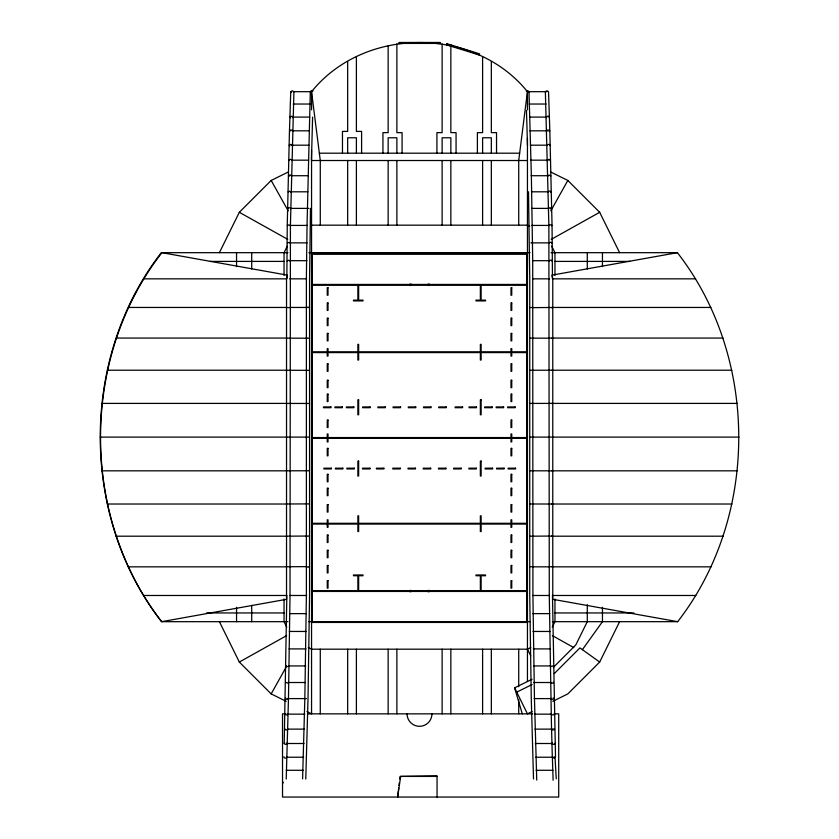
<?xml version="1.0" encoding="UTF-8"?>
<svg xmlns="http://www.w3.org/2000/svg" width="839" height="839" viewBox="0 0 839 839"><rect width="100%" height="100%" fill="white"/><g stroke="black" fill="none" stroke-linecap="round" stroke-linejoin="round"><path stroke-width="1.26" d="M286.833 278.852L287.242 225.418L289.465 130.821L290.745 91.682L292.308 90.748L293.923 91.682L290.42 225.418L290.011 595.501L288.469 698.646L286.225 779.001M286.833 595.459L284.201 743.438C284.411 744.969 288.438 744.403 286.948 742.955M310.482 208.387L309.56 278.831L309.56 595.501L308.018 698.646L305.774 779.001M311.447 160.176L312.601 117.093M312.989 91.021L311.07 90.874L310.304 91.682L307.043 225.418L306.382 278.852L306.382 595.459L304.84 698.541L302.596 778.865M552.335 621.678L677.681 621.678C759.201 516.74 759.096 357.477 677.388 252.675L551.024 252.675M287.976 621.678L161.612 621.678C80.093 516.74 80.198 357.477 161.906 252.675L287.41 275.161L286.529 278.842L286.529 599.308L161.612 621.678C79.915 516.908 79.789 357.592 161.319 252.675L287.976 252.675M398.682 788.031L397.644 797.05L400.675 776.421L437.056 776.421M398.986 785.451L399.28 782.871M399.731 779.001L400.035 776.421L437.056 775.865L437.056 797.05M311.552 109.857L311.552 91.682C364.304 26.177 474.696 26.177 527.448 91.682L518.722 160.511L518.722 225.167M552.366 757.061L553.111 780.239M551.569 728.976L552.324 757.292L553.971 758.099L555.502 757.166L552.461 595.459M528.927 91.923L528.224 90.874L526.305 91.021M554.212 728.525C555.838 729.794 551.894 730.612 551.527 729.185L549.283 595.501L548.874 225.418L545.36 91.682L546.986 90.748L548.538 91.682L549.828 130.821L552.052 225.418L552.461 278.852M450.847 46.187L451.204 45.033M284.201 743.438L284.694 742.872M550.856 175.896L548.958 175.057L547.94 176.064M285.68 682.306L287.567 683.145L288.595 682.233M286.896 307.556L289.822 307.619M306.613 307.64L307.934 307.084L309.13 307.693M529.776 566.755L532.671 566.64M551.632 566.514L552.461 566.818L549.472 566.671M219.388 252.675L239.325 212.298L271.175 180.448L288.48 171.901M287.295 246.11L284.043 252.675L284.043 275.381M552.251 627.153L554.957 621.678L554.957 598.973M552.828 701.31L567.825 693.905L599.675 662.055L619.612 621.678M286.172 701.31L271.175 693.905L286.288 666.879M550.824 210.851L567.825 180.448L550.52 171.901M286.896 338.148L306.613 338.211M306.392 338.065L309.13 338.243M529.734 536.205L549.472 536.069M549.293 536.194L552.461 536.184L551.632 535.964M551.632 307.766L552.461 307.462L532.671 307.64M286.896 566.734L306.613 566.64M582.381 649.669L602.454 621.678L602.454 607.289M292.454 131.241C293.409 129.321 288.06 129.814 289.958 131.408M283.152 782.116L283.1 783.049M549.188 117.523C550.3 115.541 544.878 116.013 546.682 117.712M292.066 145.587C292.958 143.479 287.148 144.623 289.906 145.871M551.359 713.821C550.573 715.373 555.061 715.216 554.107 713.727M284.022 756.736C283.058 758.309 287.074 758.718 286.928 757.061M291.699 160.543C292.507 159.022 288.018 159.022 288.941 160.543M551.013 698.3C550.227 700.208 555.879 698.992 553.163 697.975M549.985 145.587C550.95 143.983 546.378 143.983 547.227 145.587M291.353 176.064C292.171 174.176 286.498 175.225 289.203 176.316M284.82 728.682C283.823 730.255 288.396 730.423 287.567 728.787M550.699 682.233C549.996 683.596 554.317 683.47 553.446 682.149M529.776 338.127L549.472 338.19M549.325 338.127L552.461 338.075L551.632 338.306M286.896 370.272L309.13 370.335M286.833 536.184L306.613 536.048M529.776 503.987L552.461 504.019L551.632 503.872M291.039 192.131L289.602 191.166L288.113 191.974M553.394 667.341L575.795 644.939L587.29 621.678L587.29 604.709M554.264 673.591L579.938 647.907L599.675 662.055M550.394 665.684L551.433 666.512L553.321 665.736M290.745 208.691C291.511 207.264 286.519 207.621 288.249 208.796M290.231 225.691L288.794 224.883L287.305 225.555M290.231 243.1L289.203 242.398L287.305 242.995M552.345 742.955C550.751 744.487 555.376 744.99 555.03 743.228M292.612 117.712C294.541 115.446 287.704 116.202 290.703 117.848M529.776 370.251L552.461 370.219L551.632 370.366M290.011 260.908L288.574 260.258L287.253 260.898M286.896 503.977L309.13 503.903M550.09 160.7C552.052 159.053 546.021 159.022 547.836 160.7M551.254 239.367L599.675 212.298L619.612 252.675M219.388 621.678L239.325 662.055L286.623 635.616M286.896 403.423L309.13 403.465M529.776 470.805L552.461 470.826L551.632 470.752M285.795 698.069C283.97 699.369 289.098 699.957 288.28 698.3M550.751 192.257C552.513 190.998 547.447 190.589 548.255 192.131M308.27 647.561L311.552 649.187L527.448 649.187L530.73 647.561M522.288 713.853L514.611 687.854L532.073 679.233M516.719 692.133L532.052 684.561M532.062 711.566L527.448 713.853L514.611 687.854M286.403 665.484C284.662 666.606 289.633 667.12 288.889 665.684M551.559 225.796C553.247 224.737 548.349 224.38 549.063 225.691M549 131.545C551.789 130.213 545.916 129.028 546.839 131.241M551.559 243.216C553.205 242.261 548.391 241.905 549.063 243.1M529.776 403.423L552.461 403.402L551.632 403.475M551.779 260.992C553.394 260.132 548.654 259.838 549.283 260.908M286.896 470.805L309.13 470.763M285.784 713.475C283.037 714.566 288.752 715.856 287.934 713.821M550.709 208.89C553.341 207.946 547.815 207.034 548.549 208.691M677.388 252.675L551.873 275.161L552.765 278.842L552.765 599.308L677.681 621.678M286.896 437.109L309.371 437.109M529.776 437.109L552.23 437.109M293.64 91.682L310.587 91.682M528.706 91.682L546.955 91.682M293.199 104.036L311.447 104.036M529.157 104.036L546.095 104.036M292.769 117.093L309.717 117.093M529.577 117.093L546.525 117.093M292.36 130.821L309.308 130.821M529.986 130.821L546.934 130.821M291.972 145.189L308.92 145.189M530.374 145.189L547.322 145.189M319.355 153.191L519.645 153.191M291.605 160.176L308.553 160.176M530.741 160.176L547.689 160.176M311.552 160.511L527.448 160.511M291.269 175.718L308.207 175.718M531.087 175.718L548.024 175.718M290.944 191.806L307.892 191.806M531.402 191.806L548.349 191.806M290.651 208.387L308.899 208.387M531.695 208.387L548.643 208.387M311.552 225.167L527.448 225.167L529.64 226.247M290.074 225.418L307.389 225.418M531.905 225.418L549.22 225.418M290.137 242.87L307.084 242.87M530.909 242.87L549.157 242.87M308.941 252.675L530.059 252.675M311.552 253.441L527.448 253.441M289.916 260.688L306.864 260.688M532.429 260.688L549.377 260.688M210.327 261.401L284.043 261.401M554.957 261.401L629.89 261.401M143.71 278.842L286.529 278.842M289.728 278.842L306.665 278.842M532.629 278.842L549.566 278.842M552.765 278.842L695.583 278.842M128.419 307.452L286.529 307.452M290 307.452L306.392 307.452M552.765 307.452L710.874 307.452M116.264 338.065L286.529 338.065M552.765 338.065L723.029 338.065M107.444 370.219L286.529 370.219M552.765 370.219L731.849 370.219M102.085 403.402L286.529 403.402M552.765 403.402L737.208 403.402M100.271 437.109L286.529 437.109M552.765 437.109L739.023 437.109M102.022 470.826L286.529 470.826M552.765 470.826L737.261 470.826M107.34 504.019L286.529 504.019M552.765 504.019L731.954 504.019M116.107 536.194L286.529 536.194M552.765 536.194L723.187 536.194M128.21 566.839L286.529 566.839M532.901 566.839L549.293 566.839M552.765 566.839L711.084 566.839M143.459 595.48L286.529 595.48M289.728 595.48L306.665 595.48M532.629 595.48L549.566 595.48M552.765 595.48L695.835 595.48M206.499 612.952L284.043 612.952M554.957 612.952L633.917 612.952M289.528 613.634L306.476 613.634M532.817 613.634L549.765 613.634M308.941 621.678L530.059 621.678M311.552 622.444L527.448 622.444M289.319 631.452L306.256 631.452M533.038 631.452L549.975 631.452M289.067 648.904L306.015 648.904M533.279 648.904L550.227 648.904M288.794 665.935L305.742 665.935M533.552 665.935L550.499 665.935M288.501 682.516L305.448 682.516M533.845 682.516L550.793 682.516M288.186 698.593L306.434 698.593M534.16 698.593L551.108 698.593M285.145 713.853L282.523 713.853L282.523 797.05L558.711 797.05L558.711 713.853L554.789 713.853M307.42 713.853L532.576 713.853M287.84 714.146L304.788 714.146M534.506 714.146L551.454 714.146M287.473 729.122L304.421 729.122M534.873 729.122L553.121 729.122M287.085 743.501L304.033 743.501M535.261 743.501L552.209 743.501M286.676 757.229L303.624 757.229M535.67 757.229L553.918 757.229M286.256 770.286L303.194 770.286M536.1 770.286L553.037 770.286M309.13 536.016L306.392 536.194M309.13 566.587L308.731 567.154L306.392 566.839M291.573 92.489L290.745 91.682M306.938 711.566L311.552 713.853L311.552 150.118M239.325 212.298L287.746 239.367M552.377 635.616L573.771 647.582M532.901 307.452L529.776 307.535M554.999 756.568L556.247 778.865M567.825 180.448L599.675 212.298M239.325 662.055L271.175 693.905M271.175 180.448L288.176 210.851M551.705 246.11L554.957 252.675L554.957 275.381M527.448 649.187L530.762 655.909M286.749 627.153L284.043 621.678L284.043 598.973M311.552 91.682L320.278 160.511L320.278 225.167M528.99 91.682L531.37 175.718L532.713 260.688L532.912 595.459L534.453 698.541L536.74 780.102M533.52 779.001L531.276 698.646L529.734 595.501L529.734 278.831L528.507 191.806M526.473 110.559L527.479 145.199M602.454 252.675L602.454 266.561M587.29 252.675L587.29 269.025M527.448 91.682L527.448 109.857M527.448 138.435L527.448 681.52M526.682 621.678L526.682 591.443L312.318 591.443L312.318 621.678M518.722 649.187L518.722 686.69M518.722 699.621L518.722 713.853M496.531 153.191L496.531 132.635L491.329 132.635L491.329 61.666M491.329 153.191L491.329 137.774L482.603 137.774L482.603 153.191M491.329 160.511L491.329 225.167M491.329 649.187L491.329 713.853M482.603 56.853L482.603 132.635L477.401 132.635L477.401 153.191M482.603 160.511L482.603 225.167M482.603 649.187L482.603 713.853M456.059 153.191L456.059 132.635L450.847 132.635L450.847 45.788M450.847 153.191L450.847 137.774L442.122 137.774L442.122 153.191M450.847 160.511L450.847 225.167M450.847 649.187L450.847 713.853M442.122 43.88L442.122 132.635L436.92 132.635L436.92 153.191M442.122 160.511L442.122 225.167M442.122 649.187L442.122 713.853M402.08 153.191L402.08 132.635L396.878 132.635L396.878 43.88M396.878 153.191L396.878 137.774L388.153 137.774L388.153 153.191M396.878 160.511L396.878 225.167M396.878 649.187L396.878 713.853M388.153 45.788L388.153 132.635L382.941 132.635L382.941 153.191M388.153 160.511L388.153 225.167M388.153 649.187L388.153 713.853M361.599 153.191L361.599 131.398L356.397 131.398L356.397 56.853M356.397 153.191L356.397 137.774L347.671 137.774L347.671 153.191M356.397 160.511L356.397 225.167M356.397 649.187L356.397 713.853M347.671 61.666L347.671 131.398L342.469 131.398L342.469 153.191M347.671 160.511L347.671 225.167M347.671 649.187L347.671 713.853M320.278 649.187L320.278 713.853M251.71 252.675L251.71 269.025M251.71 605.328L251.71 621.678M236.546 252.675L236.546 266.613M236.546 607.289L236.546 621.678M431.959 713.853A12.459 12.459 0 0 1 419.5 726.312A12.459 12.459 0 0 1 407.041 713.853M446.851 43.68L446.495 44.834L479.279 55.017L479.635 53.864L446.851 43.68M440.024 42.474L398.976 42.474L398.976 43.418L440.024 43.418L440.024 42.474M526.682 254.207L312.318 254.207L312.318 284.452L526.682 284.452L526.682 254.207M411.026 284.222L409.799 284.222L409.799 285.449L411.026 285.449L411.026 284.222M429.201 284.222L427.974 284.222L427.974 285.449L429.201 285.449L429.201 284.222M357.875 285.218L312.318 285.218L312.318 351.824L327.252 351.824L327.252 348.604L328.018 348.604L328.018 351.824L357.875 351.824L357.875 344.357L358.641 344.357L358.641 351.824L480.359 351.824L480.359 344.357L481.125 344.357L481.125 351.824L510.982 351.824L510.982 348.604L511.748 348.604L511.748 351.824L526.682 351.824L526.682 285.218L481.125 285.218L481.125 300.142L485.529 300.142L485.529 300.907L475.965 300.907L475.965 300.142L480.359 300.142L480.359 285.218L358.641 285.218L358.641 300.142L363.035 300.142L363.035 300.907L353.471 300.907L353.471 300.142L357.875 300.142L357.875 285.218M328.018 287.746L327.252 287.746L327.252 295.202L328.018 295.202L328.018 287.746M511.748 287.746L510.982 287.746L510.982 295.202L511.748 295.202L511.748 287.746M328.018 302.952L327.252 302.952L327.252 310.42L328.018 310.42L328.018 302.952M511.748 302.952L510.982 302.952L510.982 310.42L511.748 310.42L511.748 302.952M328.018 318.17L327.252 318.17L327.252 325.637L328.018 325.637L328.018 318.17M511.748 318.17L510.982 318.17L510.982 325.637L511.748 325.637L511.748 318.17M328.018 333.387L327.252 333.387L327.252 340.854L328.018 340.854L328.018 333.387M511.748 333.387L510.982 333.387L510.982 340.854L511.748 340.854L511.748 333.387M327.252 352.59L312.318 352.59L312.318 437.559L327.252 437.559L327.252 433.962L328.018 433.962L328.018 437.559L510.982 437.559L510.982 433.962L511.748 433.962L511.748 437.559L526.682 437.559L526.682 352.59L511.748 352.59L511.748 356.072L510.982 356.072L510.982 352.59L481.125 352.59L481.125 360.046L480.359 360.046L480.359 352.59L358.641 352.59L358.641 360.046L357.875 360.046L357.875 352.59L328.018 352.59L328.018 356.072L327.252 356.072L327.252 352.59M328.018 363.822L327.252 363.822L327.252 371.278L328.018 371.278L328.018 363.822M511.748 363.822L510.982 363.822L510.982 371.278L511.748 371.278L511.748 363.822M328.018 380.214L327.252 380.214L327.252 387.681L328.018 387.681L328.018 380.214M511.748 380.214L510.982 380.214L510.982 387.681L511.748 387.681L511.748 380.214M328.018 394.12L327.252 394.12L327.252 401.577L328.018 401.577L328.018 394.12M511.748 394.12L510.982 394.12L510.982 401.577L511.748 401.577L511.748 394.12M358.641 399.857L357.875 399.857L357.875 414.791L358.641 414.791L358.641 399.857M481.125 399.857L480.359 399.857L480.359 414.791L481.125 414.791L481.125 399.857M330.912 406.936L323.455 406.936L323.455 407.702L330.912 407.702L330.912 406.936M342.385 406.936L334.929 406.936L334.929 407.702L342.385 407.702L342.385 406.936M353.859 406.936L346.402 406.936L346.402 407.702L353.859 407.702L353.859 406.936M370.114 406.936L362.647 406.936L362.647 407.702L370.114 407.702L370.114 406.936M385.332 406.936L377.865 406.936L377.865 407.702L385.332 407.702L385.332 406.936M400.539 406.936L393.082 406.936L393.082 407.702L400.539 407.702L400.539 406.936M415.756 406.936L408.299 406.936L408.299 407.702L415.756 407.702L415.756 406.936M430.973 406.936L423.506 406.936L423.506 407.702L430.973 407.702L430.973 406.936M446.191 406.936L438.724 406.936L438.724 407.702L446.191 407.702L446.191 406.936M462.583 406.936L455.116 406.936L455.116 407.702L462.583 407.702L462.583 406.936M476.489 406.936L469.022 406.936L469.022 407.702L476.489 407.702L476.489 406.936M492.147 406.936L484.69 406.936L484.69 407.702L492.147 407.702L492.147 406.936M503.62 406.936L496.164 406.936L496.164 407.702L503.62 407.702L503.62 406.936M515.104 406.936L507.637 406.936L507.637 407.702L515.104 407.702L515.104 406.936M328.018 420.066L327.252 420.066L327.252 427.523L328.018 427.523L328.018 420.066M511.748 420.066L510.982 420.066L510.982 427.523L511.748 427.523L511.748 420.066M327.252 438.325L312.318 438.325L312.318 523.305L327.252 523.305L327.252 519.823L328.018 519.823L328.018 523.305L357.875 523.305L357.875 515.838L358.641 515.838L358.641 523.305L480.359 523.305L480.359 515.838L481.125 515.838L481.125 523.305L510.982 523.305L510.982 519.823L511.748 519.823L511.748 523.305L526.682 523.305L526.682 438.325L511.748 438.325L511.748 441.922L510.982 441.922L510.982 438.325L328.018 438.325L328.018 441.922L327.252 441.922L327.252 438.325M328.018 448.362L327.252 448.362L327.252 455.829L328.018 455.829L328.018 448.362M511.748 448.362L510.982 448.362L510.982 455.829L511.748 455.829L511.748 448.362M358.641 461.104L357.875 461.104L357.875 476.028L358.641 476.028L358.641 461.104M481.125 461.104L480.359 461.104L480.359 476.028L481.125 476.028L481.125 461.104M331.363 468.183L323.896 468.183L323.896 468.949L331.363 468.949L331.363 468.183M342.836 468.183L335.38 468.183L335.38 468.949L342.836 468.949L342.836 468.183M354.31 468.183L346.853 468.183L346.853 468.949L354.31 468.949L354.31 468.183M369.978 468.183L362.511 468.183L362.511 468.949L369.978 468.949L369.978 468.183M383.884 468.183L376.417 468.183L376.417 468.949L383.884 468.949L383.884 468.183M400.276 468.183L392.809 468.183L392.809 468.949L400.276 468.949L400.276 468.183M415.494 468.183L408.027 468.183L408.027 468.949L415.494 468.949L415.494 468.183M430.701 468.183L423.244 468.183L423.244 468.949L430.701 468.949L430.701 468.183M445.918 468.183L438.461 468.183L438.461 468.949L445.918 468.949L445.918 468.183M461.135 468.183L453.668 468.183L453.668 468.949L461.135 468.949L461.135 468.183M476.353 468.183L468.886 468.183L468.886 468.949L476.353 468.949L476.353 468.183M492.598 468.183L485.141 468.183L485.141 468.949L492.598 468.949L492.598 468.183M504.071 468.183L496.615 468.183L496.615 468.949L504.071 468.949L504.071 468.183M515.545 468.183L508.088 468.183L508.088 468.949L515.545 468.949L515.545 468.183M328.018 474.308L327.252 474.308L327.252 481.775L328.018 481.775L328.018 474.308M511.748 474.308L510.982 474.308L510.982 481.775L511.748 481.775L511.748 474.308M328.018 488.214L327.252 488.214L327.252 495.671L328.018 495.671L328.018 488.214M511.748 488.214L510.982 488.214L510.982 495.671L511.748 495.671L511.748 488.214M328.018 504.606L327.252 504.606L327.252 512.073L328.018 512.073L328.018 504.606M511.748 504.606L510.982 504.606L510.982 512.073L511.748 512.073L511.748 504.606M327.252 524.071L312.318 524.071L312.318 590.677L357.875 590.677L357.875 575.743L353.471 575.743L353.471 574.977L363.035 574.977L363.035 575.743L358.641 575.743L358.641 590.677L480.359 590.677L480.359 575.743L475.965 575.743L475.965 574.977L485.529 574.977L485.529 575.743L481.125 575.743L481.125 590.677L526.682 590.677L526.682 524.071L511.748 524.071L511.748 527.28L510.982 527.28L510.982 524.071L481.125 524.071L481.125 531.538L480.359 531.538L480.359 524.071L358.641 524.071L358.641 531.538L357.875 531.538L357.875 524.071L328.018 524.071L328.018 527.28L327.252 527.28L327.252 524.071M328.018 535.041L327.252 535.041L327.252 542.497L328.018 542.497L328.018 535.041M511.748 535.041L510.982 535.041L510.982 542.497L511.748 542.497L511.748 535.041M328.018 550.248L327.252 550.248L327.252 557.715L328.018 557.715L328.018 550.248M511.748 550.248L510.982 550.248L510.982 557.715L511.748 557.715L511.748 550.248M328.018 565.465L327.252 565.465L327.252 572.932L328.018 572.932L328.018 565.465M511.748 565.465L510.982 565.465L510.982 572.932L511.748 572.932L511.748 565.465M328.018 580.682L327.252 580.682L327.252 588.149L328.018 588.149L328.018 580.682M511.748 580.682L510.982 580.682L510.982 588.149L511.748 588.149L511.748 580.682M411.026 590.446L409.799 590.446L409.799 591.673L411.026 591.673L411.026 590.446M429.201 590.446L427.974 590.446L427.974 591.673L429.201 591.673L429.201 590.446"/></g></svg>
